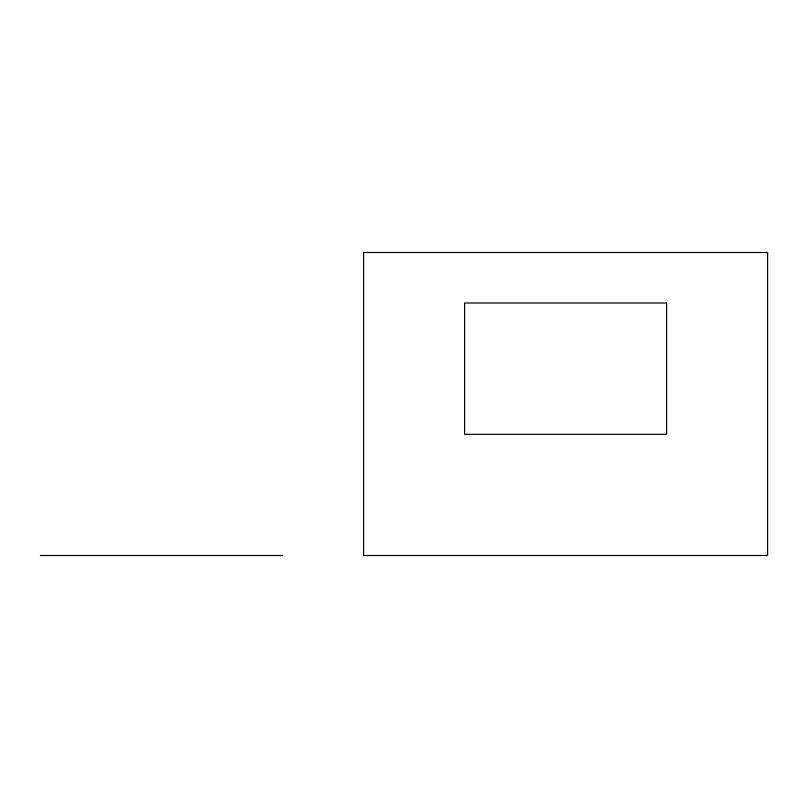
<?xml version="1.0" encoding="UTF-8"?>
<svg xmlns="http://www.w3.org/2000/svg" width="808" height="808" viewBox="0 0 808 808"><rect width="100%" height="100%" fill="white"/><g stroke="black" fill="none" stroke-linecap="round" stroke-linejoin="round"><path stroke-width="1.21" d="M40.4 555.5L282.8 555.5M767.6 252.5L363.6 252.5L363.6 555.5L767.6 555.5L767.6 252.5M666.6 303L464.6 303L464.6 434.3L666.6 434.3L666.6 303"/></g></svg>
